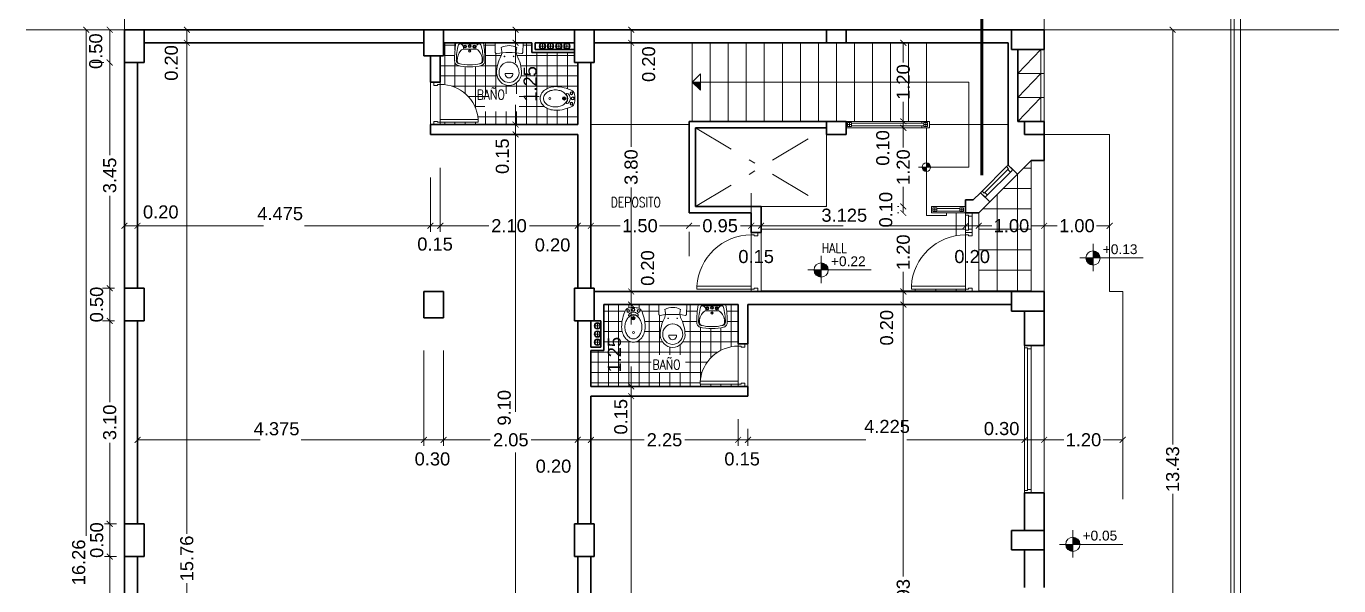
# Model space of a CAD drawing. Header units: millimetres. Extents: x 1578 to 2210, y 899 to 1032.
# Drawn here: x 1594.24 to 1614.29, y 995.33 to 1003.88 of the extents above; entities that cross this region are included whole.
import ezdxf

# ---------------------------------------------------------------- set-up
doc = ezdxf.new("R2010")
doc.units = ezdxf.units.MM
for name, pattern in [('ACAD_ISO05W100', [36, 24, -3, 0, -3, 0, -3, 0, -3]), ('DASHDOT2', [12.7, 6.35, -3.175, 0, -3.175]), ('HIDDEN2', [4.7625, 3.175, -1.5875])]:
    doc.linetypes.add(name, pattern=pattern)
for name, color, linetype, lineweight in [('CARPINTERIA', 7, 'Continuous', 18), ('COTAS', 7, 'Continuous', 15), ('EJES', 7, 'DASHDOT2', 13), ('ESTRUCTURA', 3, 'Continuous', 30), ('LINEA DE CORTE', 7, 'ACAD_ISO05W100', 60), ('MUROS', 1, 'Continuous', 30), ('PISOS', 9, 'Continuous', 9), ('SANITARIOS', 7, 'Continuous', 20), ('TECHOS', 7, 'HIDDEN2', 15), ('TRAMAS', 7, 'Continuous', 15), ('UMBRALES', 7, 'Continuous', 18)]:
    doc.layers.add(name, color=color, linetype=linetype, lineweight=lineweight)
doc.styles.add('ROMANS', font='romans', dxfattribs={"height": 0.06})
doc.styles.add('STYLE1', font='ARIAL.TTF')

# ---------------------------------------------------------------- blocks, each defined once
blk = doc.blocks.new('_ARCHTICK')
at = {"color": 0, "linetype": 'ByBlock', "const_width": 0.15}
blk.add_lwpolyline([(-0.5, -0.5), (0.5, 0.5)], dxfattribs=at)

msp = doc.modelspace()

# ---------------------------------------------------------------- hatches: boundary and pattern name
at = {"layer": 'COTAS', "ltscale": 0.1}
msp.add_hatch(color=256, dxfattribs=at).paths.add_polyline_path([(1604.538, 1003.031), (1604.413, 1003.031), (1604.538, 1002.906)])
at = {"layer": 'COTAS', "ltscale": 0.05}
h = msp.add_hatch(color=256, dxfattribs=at)
h.paths.add_polyline_path([(1607.988, 1001.731), (1607.922, 1001.731, 0.414214), (1607.988, 1001.665)])
h.paths.add_polyline_path([(1607.988, 1001.796), (1607.988, 1001.731), (1608.054, 1001.731, 0.414214)])
at = {"layer": 'COTAS', "ltscale": 0.1}
h = msp.add_hatch(color=256, dxfattribs=at)
h.paths.add_polyline_path([(1610.535, 1000.343), (1610.426, 1000.343, 0.414214), (1610.535, 1000.234)])
h.paths.add_polyline_path([(1610.535, 1000.452), (1610.535, 1000.343), (1610.643, 1000.343, 0.414214)])
h = msp.add_hatch(color=256, dxfattribs=at)
h.paths.add_polyline_path([(1606.381, 1000.16), (1606.273, 1000.16, 0.414214), (1606.381, 1000.051)])
h.paths.add_polyline_path([(1606.381, 1000.268), (1606.381, 1000.16), (1606.49, 1000.16, 0.414214)])
h = msp.add_hatch(color=256, dxfattribs=at)
h.paths.add_polyline_path([(1610.226, 995.967), (1610.117, 995.967, 0.414214), (1610.226, 995.858)])
h.paths.add_polyline_path([(1610.226, 996.076), (1610.226, 995.967), (1610.335, 995.967, 0.414214)])

# ---------------------------------------------------------------- linework, layer by layer
at = {"color": 0, "linetype": 'ByBlock', "const_width": 0.0135}
for points in [[(1595.199, 1003.786), (1595.109, 1003.876)], [(1595.558, 1003.786), (1595.468, 1003.876)], [(1596.736, 1003.786), (1596.646, 1003.876)], [(1601.758, 1003.786), (1601.668, 1003.876)], [(1603.524, 1003.786), (1603.434, 1003.876)], [(1596.646, 1003.676), (1596.736, 1003.586)], [(1601.668, 1003.676), (1601.758, 1003.586)], [(1601.758, 1003.586), (1601.668, 1003.676)], [(1603.434, 1003.676), (1603.524, 1003.586)], [(1595.558, 1003.286), (1595.468, 1003.376)], [(1595.468, 1003.376), (1595.558, 1003.286)], [(1601.758, 1002.336), (1601.668, 1002.426)], [(1601.668, 1002.426), (1601.758, 1002.336)], [(1607.681, 1002.386), (1607.591, 1002.476)], [(1607.591, 1002.376), (1607.681, 1002.286)], [(1601.758, 1002.186), (1601.668, 1002.276)], [(1601.668, 1002.276), (1601.758, 1002.186)], [(1595.783, 1000.88), (1595.693, 1000.79)], [(1595.983, 1000.88), (1595.893, 1000.79)], [(1595.893, 1000.79), (1595.983, 1000.88)], [(1600.368, 1000.79), (1600.458, 1000.88)], [(1600.458, 1000.88), (1600.368, 1000.79)], [(1600.518, 1000.79), (1600.608, 1000.88)], [(1602.708, 1000.88), (1602.618, 1000.79)], [(1602.818, 1000.79), (1602.908, 1000.88)], [(1605.508, 1000.88), (1605.418, 1000.79)], [(1608.543, 1000.79), (1608.633, 1000.88)], [(1595.468, 999.926), (1595.558, 999.836)], [(1595.558, 999.836), (1595.468, 999.926)], [(1603.524, 999.786), (1603.434, 999.876)], [(1607.681, 999.786), (1607.591, 999.876)], [(1603.524, 999.586), (1603.434, 999.676)], [(1603.434, 999.676), (1603.524, 999.586)], [(1607.591, 999.676), (1607.681, 999.586)], [(1595.558, 999.336), (1595.468, 999.426)], [(1595.468, 999.426), (1595.558, 999.336)], [(1603.434, 998.426), (1603.524, 998.336)], [(1603.524, 998.336), (1603.434, 998.426)], [(1603.434, 998.276), (1603.524, 998.186)], [(1595.983, 997.609), (1595.893, 997.519)], [(1600.268, 997.519), (1600.358, 997.609)], [(1600.358, 997.609), (1600.268, 997.519)], [(1600.658, 997.609), (1600.568, 997.519)], [(1600.568, 997.519), (1600.658, 997.609)], [(1602.618, 997.519), (1602.708, 997.609)], [(1602.708, 997.609), (1602.618, 997.519)], [(1602.818, 997.519), (1602.908, 997.609)], [(1605.158, 997.609), (1605.068, 997.519)], [(1605.218, 997.519), (1605.308, 997.609)], [(1605.308, 997.609), (1605.218, 997.519)], [(1609.443, 997.519), (1609.533, 997.609)], [(1609.533, 997.609), (1609.443, 997.519)], [(1609.743, 997.519), (1609.833, 997.609)], [(1595.558, 996.236), (1595.468, 996.326)], [(1595.468, 996.326), (1595.558, 996.236)], [(1595.468, 995.826), (1595.558, 995.736)], [(1595.558, 995.736), (1595.468, 995.826)]]:
    msp.add_lwpolyline(points, dxfattribs=at)
at = {"layer": 'CARPINTERIA'}
for p, q in [((1609.388, 1003.163), (1609.738, 1003.531)), ((1609.738, 1003.531), (1609.738, 1002.431)), ((1609.788, 1003.531), (1609.788, 1002.431)), ((1609.388, 1002.797), (1609.738, 1003.163)), ((1609.388, 1003.163), (1609.788, 1003.163)), ((1600.463, 1003.031), (1600.463, 1002.986)), ((1600.563, 1003.031), (1600.463, 1003.031)), ((1600.518, 1002.981), (1600.468, 1002.981)), ((1600.563, 1002.996), (1600.518, 1002.996)), ((1600.518, 1002.996), (1600.518, 1002.981)), ((1600.563, 1003.031), (1600.563, 1002.996)), ((1609.388, 1002.431), (1609.738, 1002.797)), ((1609.388, 1002.797), (1609.788, 1002.797)), ((1600.463, 1002.381), (1600.463, 1002.426)), ((1600.563, 1002.381), (1600.463, 1002.381)), ((1600.518, 1002.431), (1600.468, 1002.431)), ((1600.518, 1002.416), (1600.518, 1002.431)), ((1600.563, 1002.416), (1600.518, 1002.416)), ((1600.563, 1002.461), (1601.141, 1002.461)), ((1600.563, 1002.416), (1600.563, 1002.461)), ((1600.563, 1002.416), (1601.141, 1002.416)), ((1600.563, 1002.381), (1600.563, 1002.416)), ((1601.141, 1002.461), (1601.141, 1002.416)), ((1608.841, 1001.366), (1609.213, 1001.739)), ((1609.238, 1001.763), (1609.213, 1001.739)), ((1609.213, 1001.739), (1609.245, 1001.707)), ((1609.245, 1001.707), (1609.234, 1001.696)), ((1609.238, 1001.763), (1609.309, 1001.693)), ((1608.883, 1001.345), (1609.234, 1001.696)), ((1608.918, 1001.303), (1609.277, 1001.661)), ((1609.234, 1001.696), (1609.27, 1001.661)), ((1609.309, 1001.693), (1609.277, 1001.661)), ((1608.816, 1001.341), (1608.841, 1001.366)), ((1608.816, 1001.341), (1608.887, 1001.271)), ((1608.841, 1001.366), (1608.873, 1001.334)), ((1608.873, 1001.334), (1608.883, 1001.345)), ((1608.883, 1001.345), (1608.918, 1001.31)), ((1608.887, 1001.271), (1608.918, 1001.303)), ((1608.588, 1001.031), (1608.588, 1000.996)), ((1608.588, 1001.031), (1608.688, 1001.031)), ((1608.588, 1000.996), (1608.633, 1000.996)), ((1608.588, 1000.766), (1608.588, 1000.996)), ((1608.633, 1000.996), (1608.633, 1000.981)), ((1608.633, 1000.781), (1608.633, 1000.981)), ((1608.633, 1000.981), (1608.683, 1000.981)), ((1608.688, 1001.031), (1608.688, 1000.986)), ((1608.688, 1000.776), (1608.688, 1000.986)), ((1605.313, 1000.731), (1605.313, 1000.696)), ((1605.313, 1000.731), (1605.413, 1000.731)), ((1605.313, 1000.696), (1605.358, 1000.696)), ((1605.358, 1000.696), (1605.358, 1000.681)), ((1605.413, 1000.731), (1605.413, 1000.686)), ((1608.588, 1000.731), (1608.588, 1000.766)), ((1608.588, 1000.766), (1608.633, 1000.766)), ((1608.588, 1000.731), (1608.688, 1000.731)), ((1608.588, 1000.731), (1608.588, 1000.696)), ((1608.588, 1000.731), (1608.688, 1000.731)), ((1608.588, 1000.696), (1608.633, 1000.696)), ((1608.633, 1000.766), (1608.633, 1000.781)), ((1608.633, 1000.781), (1608.683, 1000.781)), ((1608.633, 1000.696), (1608.633, 1000.681)), ((1608.688, 1000.731), (1608.688, 1000.776)), ((1608.688, 1000.731), (1608.688, 1000.686)), ((1605.358, 1000.681), (1605.408, 1000.681)), ((1608.633, 1000.681), (1608.683, 1000.681)), ((1605.313, 999.911), (1604.484, 999.911)), ((1604.484, 999.911), (1604.484, 999.866)), ((1605.313, 999.866), (1605.313, 999.911)), ((1608.588, 999.911), (1607.759, 999.911)), ((1607.759, 999.911), (1607.759, 999.866)), ((1608.588, 999.866), (1608.588, 999.911)), ((1605.313, 999.866), (1604.484, 999.866)), ((1605.313, 999.831), (1605.313, 999.866)), ((1605.313, 999.866), (1605.358, 999.866)), ((1605.313, 999.831), (1605.413, 999.831)), ((1605.358, 999.866), (1605.358, 999.881)), ((1605.358, 999.881), (1605.408, 999.881)), ((1605.413, 999.831), (1605.413, 999.876)), ((1608.588, 999.866), (1607.759, 999.866)), ((1608.588, 999.831), (1608.588, 999.866)), ((1608.588, 999.866), (1608.633, 999.866)), ((1608.588, 999.831), (1608.688, 999.831)), ((1608.633, 999.866), (1608.633, 999.881)), ((1608.633, 999.881), (1608.683, 999.881)), ((1608.688, 999.831), (1608.688, 999.876)), ((1605.113, 999.031), (1605.113, 998.996)), ((1605.113, 999.031), (1605.213, 999.031)), ((1605.113, 998.996), (1605.158, 998.996)), ((1605.158, 998.996), (1605.158, 998.981)), ((1605.158, 998.981), (1605.208, 998.981)), ((1605.213, 999.031), (1605.213, 998.986)), ((1609.488, 999.006), (1609.588, 999.006)), ((1609.488, 999.006), (1609.488, 998.971)), ((1609.488, 996.791), (1609.488, 998.971)), ((1609.488, 998.971), (1609.533, 998.971)), ((1609.533, 996.806), (1609.533, 998.971)), ((1609.533, 998.971), (1609.533, 998.956)), ((1609.533, 998.956), (1609.588, 998.956)), ((1609.588, 999.006), (1609.588, 998.956)), ((1609.588, 996.806), (1609.588, 998.961)), ((1605.113, 998.461), (1604.535, 998.461)), ((1604.535, 998.461), (1604.535, 998.416)), ((1605.113, 998.416), (1604.535, 998.416)), ((1605.113, 998.416), (1605.113, 998.461)), ((1605.113, 998.416), (1605.158, 998.416)), ((1605.113, 998.381), (1605.113, 998.416)), ((1605.113, 998.381), (1605.213, 998.381)), ((1605.158, 998.416), (1605.158, 998.431)), ((1605.158, 998.431), (1605.208, 998.431)), ((1605.213, 998.381), (1605.213, 998.426)), ((1609.488, 996.756), (1609.488, 996.791)), ((1609.488, 996.791), (1609.533, 996.791)), ((1609.488, 996.756), (1609.588, 996.756)), ((1609.533, 996.806), (1609.588, 996.806)), ((1609.533, 996.791), (1609.533, 996.806)), ((1609.588, 996.756), (1609.588, 996.806))]:
    msp.add_line(p, q, dxfattribs=at)
for centre, radius, start, end in [((1600.468, 1002.986), 0.005, 180, 270), ((1600.563, 1002.416), 0.58, 4.4498, 90), ((1600.468, 1002.426), 0.005, 90, 180), ((1609.273, 1001.664), 0.005, 225, 315), ((1608.915, 1001.306), 0.005, 315, 45), ((1608.683, 1000.986), 0.005, 270, 0), ((1605.313, 999.866), 0.83, 90, 176.8921), ((1608.588, 999.866), 0.83, 90, 176.8921), ((1608.683, 1000.776), 0.005, 0, 90), ((1605.408, 1000.686), 0.005, 270, 0), ((1608.683, 1000.686), 0.005, 270, 0), ((1605.408, 999.876), 0.005, 0, 90), ((1608.683, 999.876), 0.005, 0, 90), ((1605.113, 998.416), 0.58, 90, 175.5502), ((1605.208, 998.986), 0.005, 270, 0), ((1605.208, 998.426), 0.005, 0, 90)]:
    msp.add_arc(centre, radius, start, end, dxfattribs=at)
at = {"layer": 'COTAS', "ltscale": 0.05}
for p, q in [((1595.238, 1003.831), (1595.064, 1003.831)), ((1595.154, 1003.831), (1595.154, 996.098)), ((1595.238, 1003.831), (1595.423, 1003.831)), ((1595.513, 1003.331), (1595.513, 1003.831)), ((1596.538, 1003.831), (1596.781, 1003.831)), ((1596.691, 1003.631), (1596.691, 1003.831)), ((1602.113, 1003.831), (1601.623, 1003.831)), ((1601.713, 1003.631), (1601.713, 1003.831)), ((1603.413, 1003.831), (1603.569, 1003.831)), ((1603.479, 1003.631), (1603.479, 1003.831)), ((1596.538, 1003.631), (1596.781, 1003.631)), ((1596.538, 1003.631), (1596.781, 1003.631)), ((1596.691, 1003.631), (1596.691, 996.129)), ((1601.463, 1003.631), (1601.623, 1003.631)), ((1601.463, 1003.631), (1601.623, 1003.631)), ((1601.713, 1003.631), (1601.713, 1003.326)), ((1603.413, 1003.631), (1603.569, 1003.631)), ((1603.413, 1003.631), (1603.569, 1003.631)), ((1603.479, 1003.631), (1603.479, 1002.04)), ((1607.488, 1003.631), (1607.546, 1003.631)), ((1607.636, 1003.631), (1607.636, 1003.331)), ((1595.238, 1003.331), (1595.423, 1003.331)), ((1595.238, 1003.331), (1595.423, 1003.331)), ((1595.513, 1003.331), (1595.513, 1001.916)), ((1607.636, 1002.431), (1607.636, 1002.731)), ((1601.713, 1002.381), (1601.713, 1002.685)), ((1602.163, 1002.381), (1601.623, 1002.381)), ((1602.163, 1002.381), (1601.623, 1002.381)), ((1601.713, 1002.231), (1601.713, 1002.381)), ((1607.538, 1002.431), (1607.546, 1002.431)), ((1607.538, 1002.431), (1607.546, 1002.431)), ((1607.538, 1002.331), (1607.546, 1002.331)), ((1607.538, 1002.331), (1607.546, 1002.331)), ((1607.636, 1002.331), (1607.636, 1002.431)), ((1607.636, 1002.331), (1607.636, 1002.031)), ((1602.163, 1002.231), (1601.623, 1002.231)), ((1602.163, 1002.231), (1601.623, 1002.231)), ((1601.713, 1002.231), (1601.713, 997.99)), ((1600.563, 1001.723), (1600.563, 1000.745)), ((1600.563, 1001.723), (1600.563, 1000.745)), ((1602.863, 1001.723), (1602.863, 1000.745)), ((1602.863, 1001.723), (1602.863, 1000.745)), ((1600.413, 1001.573), (1600.413, 1000.745)), ((1600.413, 1001.573), (1600.413, 1000.745)), ((1602.663, 1001.573), (1602.663, 1000.745)), ((1602.663, 1001.573), (1602.663, 1000.745)), ((1610.788, 1001.573), (1610.788, 1000.745)), ((1603.479, 999.831), (1603.479, 1001.421)), ((1605.313, 1001.335), (1605.313, 1000.925)), ((1605.313, 1001.335), (1605.313, 1000.925)), ((1607.636, 1001.131), (1607.636, 1001.431)), ((1595.513, 999.881), (1595.513, 1001.295)), ((1607.568, 1001.131), (1607.546, 1001.131)), ((1607.568, 1001.131), (1607.546, 1001.131)), ((1607.636, 1001.031), (1607.636, 1001.131)), ((1609.788, 1001.173), (1609.788, 1000.745)), ((1609.788, 1001.173), (1609.788, 1000.745)), ((1595.738, 1000.223), (1595.738, 1000.925)), ((1595.938, 1000.223), (1595.938, 1000.925)), ((1595.938, 1000.223), (1595.938, 1000.925)), ((1607.568, 1001.031), (1607.546, 1001.031)), ((1607.568, 1001.031), (1607.546, 1001.031)), ((1595.738, 1000.835), (1595.938, 1000.835)), ((1595.938, 1000.835), (1597.861, 1000.835)), ((1600.413, 1000.835), (1598.489, 1000.835)), ((1600.413, 1000.835), (1600.563, 1000.835)), ((1600.563, 1000.835), (1601.302, 1000.835)), ((1602.663, 1000.835), (1601.924, 1000.835)), ((1602.663, 1000.835), (1602.863, 1000.835)), ((1602.863, 1000.835), (1603.313, 1000.835)), ((1604.363, 1000.835), (1603.913, 1000.835)), ((1604.363, 1000.835), (1604.527, 1000.835)), ((1604.363, 1000.373), (1604.363, 1000.745)), ((1604.363, 1000.373), (1604.363, 1000.745)), ((1605.313, 1000.835), (1605.148, 1000.835)), ((1605.313, 1000.835), (1605.463, 1000.835)), ((1605.463, 1000.835), (1606.716, 1000.835)), ((1605.463, 1000.436), (1605.463, 1000.745)), ((1605.463, 1000.436), (1605.463, 1000.745)), ((1608.588, 1000.835), (1607.335, 1000.835)), ((1608.588, 1000.835), (1608.788, 1000.835)), ((1608.588, 1000.373), (1608.588, 1000.745)), ((1608.588, 1000.373), (1608.588, 1000.745)), ((1608.788, 1000.835), (1608.988, 1000.835)), ((1608.788, 1000.373), (1608.788, 1000.745)), ((1608.788, 1000.373), (1608.788, 1000.745)), ((1609.788, 1000.835), (1609.588, 1000.835)), ((1609.788, 1000.835), (1609.988, 1000.835)), ((1610.788, 1000.835), (1610.588, 1000.835)), ((1607.636, 999.831), (1607.636, 1000.131)), ((1595.403, 999.881), (1595.588, 999.881)), ((1595.403, 999.881), (1595.588, 999.881)), ((1595.513, 999.381), (1595.513, 999.881)), ((1603.413, 999.831), (1603.569, 999.831)), ((1603.413, 999.831), (1603.569, 999.831)), ((1603.479, 999.631), (1603.479, 999.831)), ((1608.088, 999.831), (1607.546, 999.831)), ((1608.088, 999.831), (1607.546, 999.831)), ((1607.636, 999.631), (1607.636, 999.831)), ((1603.479, 999.631), (1603.479, 999.326)), ((1603.563, 999.631), (1603.569, 999.631)), ((1603.563, 999.631), (1603.569, 999.631)), ((1608.788, 999.631), (1607.546, 999.631)), ((1608.788, 999.631), (1607.546, 999.631)), ((1607.636, 999.631), (1607.636, 995.475)), ((1595.403, 999.381), (1595.588, 999.381)), ((1595.403, 999.381), (1595.588, 999.381)), ((1595.513, 999.381), (1595.513, 998.14)), ((1610.988, 999.331), (1610.988, 997.474)), ((1600.313, 998.931), (1600.313, 997.474)), ((1600.313, 998.931), (1600.313, 997.474)), ((1600.613, 998.931), (1600.613, 997.474)), ((1600.613, 998.931), (1600.613, 997.474)), ((1595.938, 998.881), (1595.938, 997.474)), ((1602.663, 998.881), (1602.663, 997.474)), ((1602.663, 998.881), (1602.663, 997.474)), ((1603.479, 998.381), (1603.479, 998.685)), ((1609.488, 998.506), (1609.488, 997.474)), ((1609.488, 998.506), (1609.488, 997.474)), ((1609.788, 998.506), (1609.788, 997.474)), ((1609.788, 998.506), (1609.788, 997.474)), ((1603.363, 998.381), (1603.569, 998.381)), ((1603.363, 998.381), (1603.569, 998.381)), ((1603.479, 998.231), (1603.479, 998.381)), ((1603.363, 998.231), (1603.569, 998.231)), ((1603.363, 998.231), (1603.569, 998.231)), ((1603.479, 998.231), (1603.479, 993.429)), ((1602.863, 997.731), (1602.863, 997.474)), ((1602.863, 997.731), (1602.863, 997.474)), ((1605.113, 997.881), (1605.113, 997.474)), ((1605.113, 997.881), (1605.113, 997.474)), ((1605.263, 997.731), (1605.263, 997.474)), ((1605.263, 997.731), (1605.263, 997.474)), ((1595.513, 996.281), (1595.513, 997.521)), ((1595.938, 997.564), (1597.811, 997.564)), ((1600.313, 997.564), (1598.439, 997.564)), ((1600.313, 997.564), (1600.613, 997.564)), ((1600.613, 997.564), (1601.326, 997.564)), ((1602.663, 997.564), (1601.95, 997.564)), ((1602.663, 997.564), (1602.863, 997.564)), ((1602.863, 997.564), (1603.676, 997.564)), ((1605.113, 997.564), (1604.3, 997.564)), ((1605.113, 997.564), (1605.263, 997.564)), ((1605.263, 997.564), (1607.062, 997.564)), ((1609.488, 997.564), (1607.689, 997.564)), ((1609.488, 997.564), (1609.788, 997.564)), ((1609.788, 997.564), (1610.088, 997.564)), ((1610.988, 997.564), (1610.688, 997.564)), ((1601.713, 993.131), (1601.713, 997.371)), ((1595.432, 996.281), (1595.617, 996.281)), ((1595.513, 995.781), (1595.513, 996.281)), ((1595.432, 995.781), (1595.617, 995.781)), ((1595.513, 995.781), (1595.513, 994.49)), ((1596.691, 987.871), (1596.691, 995.373))]:
    msp.add_line(p, q, dxfattribs=at)
at = {"layer": 'COTAS', "ltscale": 0.1}
for p, q in [((1610.288, 1003.831), (1611.841, 1003.831)), ((1611.751, 1003.831), (1611.751, 997.494)), ((1602.073, 1003.581), (1602.173, 1003.581)), ((1602.123, 1003.631), (1602.123, 1003.531)), ((1602.198, 1003.581), (1602.298, 1003.581)), ((1602.248, 1003.631), (1602.248, 1003.531)), ((1602.323, 1003.581), (1602.423, 1003.581)), ((1602.373, 1003.631), (1602.373, 1003.531)), ((1602.448, 1003.581), (1602.548, 1003.581)), ((1602.498, 1003.631), (1602.498, 1003.531)), ((1610.535, 1000.14), (1610.535, 1000.559)), ((1606.381, 999.956), (1606.381, 1000.375)), ((1610.331, 1000.343), (1611.298, 1000.343)), ((1606.178, 1000.16), (1607.144, 1000.16)), ((1602.913, 999.306), (1603.013, 999.306)), ((1602.963, 999.256), (1602.963, 999.356)), ((1602.913, 999.181), (1603.013, 999.181)), ((1602.963, 999.131), (1602.963, 999.231)), ((1602.963, 999.006), (1602.963, 999.106)), ((1602.913, 999.056), (1603.013, 999.056)), ((1611.751, 990.401), (1611.751, 996.738)), ((1610.226, 995.764), (1610.226, 996.183)), ((1610.023, 995.967), (1610.989, 995.967))]:
    msp.add_line(p, q, dxfattribs=at)
for centre in [(1610.535, 1000.343), (1606.381, 1000.16), (1610.226, 995.967)]:
    msp.add_circle(centre, 0.109, dxfattribs=at)
at = {"layer": 'EJES'}
for p, q in [((1595.738, 1005.331), (1595.738, 1003.831)), ((1594.238, 1003.831), (1595.738, 1003.831)), ((1609.788, 1003.831), (1614.288, 1003.831))]:
    msp.add_line(p, q, dxfattribs=at)
at = {"layer": 'EJES', "ltscale": 0.1}
for p, q in [((1604.463, 1002.331), (1606.463, 1001.131)), ((1604.463, 1001.131), (1606.463, 1002.331))]:
    msp.add_line(p, q, dxfattribs=at)
at = {"layer": 'ESTRUCTURA', "ltscale": 0.05}
for p, q in [((1595.738, 1003.831), (1596.038, 1003.831)), ((1595.738, 1003.331), (1595.738, 1003.831)), ((1596.038, 1003.831), (1596.038, 1003.331)), ((1600.313, 1003.831), (1600.613, 1003.831)), ((1600.313, 1003.431), (1600.313, 1003.831)), ((1600.613, 1003.831), (1600.613, 1003.431)), ((1602.613, 1003.831), (1602.913, 1003.831)), ((1602.613, 1003.331), (1602.613, 1003.831)), ((1602.913, 1003.831), (1602.913, 1003.331)), ((1606.463, 1003.831), (1606.763, 1003.831)), ((1606.463, 1003.631), (1606.463, 1003.831)), ((1606.763, 1003.831), (1606.763, 1003.631)), ((1609.288, 1003.531), (1609.288, 1003.831)), ((1609.288, 1003.831), (1609.788, 1003.831)), ((1609.788, 1003.831), (1609.788, 1003.531)), ((1606.763, 1003.631), (1606.463, 1003.631)), ((1609.788, 1003.531), (1609.288, 1003.531)), ((1596.038, 1003.331), (1595.738, 1003.331)), ((1600.613, 1003.431), (1600.313, 1003.431)), ((1602.913, 1003.331), (1602.613, 1003.331)), ((1606.463, 1002.431), (1606.763, 1002.431)), ((1606.463, 1002.231), (1606.463, 1002.431)), ((1606.763, 1002.431), (1606.763, 1002.231)), ((1609.488, 1002.431), (1609.788, 1002.431)), ((1609.488, 1002.231), (1609.488, 1002.431)), ((1609.788, 1002.431), (1609.788, 1002.231)), ((1606.763, 1002.231), (1606.463, 1002.231)), ((1609.788, 1002.231), (1609.488, 1002.231)), ((1595.738, 999.881), (1596.038, 999.881)), ((1595.738, 999.381), (1595.738, 999.881)), ((1596.038, 999.881), (1596.038, 999.381)), ((1600.313, 999.831), (1600.613, 999.831)), ((1600.313, 999.431), (1600.313, 999.831)), ((1600.613, 999.831), (1600.613, 999.431)), ((1602.613, 999.881), (1602.913, 999.881)), ((1602.613, 999.381), (1602.613, 999.881)), ((1602.913, 999.881), (1602.913, 999.381)), ((1609.288, 999.531), (1609.288, 999.831)), ((1609.288, 999.831), (1609.788, 999.831)), ((1609.788, 999.831), (1609.788, 999.531)), ((1609.788, 999.531), (1609.288, 999.531)), ((1596.038, 999.381), (1595.738, 999.381)), ((1600.613, 999.431), (1600.313, 999.431)), ((1602.913, 999.381), (1602.613, 999.381)), ((1595.738, 996.281), (1596.038, 996.281)), ((1595.738, 995.781), (1595.738, 996.281)), ((1596.038, 996.281), (1596.038, 995.781)), ((1602.613, 996.281), (1602.913, 996.281)), ((1602.613, 995.781), (1602.613, 996.281)), ((1602.913, 996.281), (1602.913, 995.781)), ((1609.288, 995.881), (1609.288, 996.181)), ((1609.288, 996.181), (1609.788, 996.181)), ((1609.788, 996.181), (1609.788, 995.881)), ((1596.038, 995.781), (1595.738, 995.781)), ((1602.913, 995.781), (1602.613, 995.781)), ((1609.788, 995.881), (1609.288, 995.881))]:
    msp.add_line(p, q, dxfattribs=at)
at = {"layer": 'LINEA DE CORTE', "color": 0, "ltscale": 0.1}
msp.add_line((1608.837, 1001.608), (1608.837, 1006.025), dxfattribs=at)
at = {"layer": 'MUROS'}
for p, q in [((1596.038, 1003.831), (1600.313, 1003.831)), ((1600.613, 1003.831), (1602.613, 1003.831)), ((1602.913, 1003.831), (1606.463, 1003.831)), ((1606.763, 1003.831), (1609.288, 1003.831)), ((1596.038, 1003.631), (1600.313, 1003.631)), ((1600.613, 1003.631), (1601.963, 1003.631)), ((1601.963, 1003.631), (1601.963, 1003.481)), ((1602.013, 1003.631), (1602.613, 1003.631)), ((1602.013, 1003.631), (1602.013, 1003.531)), ((1602.013, 1003.531), (1602.613, 1003.531)), ((1602.913, 1003.631), (1606.463, 1003.631)), ((1606.763, 1003.631), (1609.238, 1003.631)), ((1609.238, 1003.631), (1609.238, 1001.763)), ((1609.388, 1003.531), (1609.388, 1002.431)), ((1595.738, 1003.331), (1595.738, 999.881)), ((1595.938, 1003.331), (1595.938, 999.881)), ((1600.413, 1003.431), (1600.413, 1003.031)), ((1600.563, 1003.431), (1600.563, 1003.031)), ((1601.963, 1003.481), (1602.613, 1003.481)), ((1602.663, 1003.331), (1602.663, 1002.381)), ((1602.863, 1003.331), (1602.863, 999.881)), ((1600.563, 1003.031), (1600.413, 1003.031)), ((1600.413, 1002.381), (1602.663, 1002.381)), ((1600.413, 1002.381), (1600.413, 1002.231)), ((1604.363, 1002.431), (1604.363, 1001.031)), ((1604.363, 1002.431), (1606.463, 1002.431)), ((1604.463, 1002.331), (1604.463, 1001.131)), ((1604.463, 1002.331), (1606.463, 1002.331)), ((1609.388, 1002.431), (1609.488, 1002.431)), ((1600.413, 1002.231), (1602.663, 1002.231)), ((1602.663, 1002.231), (1602.663, 999.881)), ((1609.788, 1002.231), (1609.788, 1001.831)), ((1609.238, 1001.763), (1609.379, 1001.622)), ((1609.379, 1001.622), (1609.588, 1001.831)), ((1609.588, 1001.831), (1609.788, 1001.831)), ((1608.705, 1001.231), (1608.816, 1001.341)), ((1608.816, 1001.341), (1608.957, 1001.2)), ((1604.463, 1001.131), (1605.463, 1001.131)), ((1605.463, 1001.131), (1605.463, 1000.731)), ((1608.588, 1001.231), (1608.588, 1001.031)), ((1608.588, 1001.231), (1608.705, 1001.231)), ((1608.788, 1001.031), (1608.957, 1001.2)), ((1604.363, 1001.031), (1605.313, 1001.031)), ((1605.313, 1001.031), (1605.313, 1000.731)), ((1608.588, 1001.031), (1608.788, 1001.031)), ((1605.313, 1000.731), (1605.463, 1000.731)), ((1602.913, 999.831), (1609.288, 999.831)), ((1603.063, 999.631), (1605.113, 999.631)), ((1603.063, 999.631), (1603.063, 998.931)), ((1605.113, 999.631), (1605.113, 999.031)), ((1605.263, 999.631), (1609.288, 999.631)), ((1605.263, 999.631), (1605.263, 999.031)), ((1609.488, 999.531), (1609.488, 999.006)), ((1609.788, 999.531), (1609.788, 999.006)), ((1595.738, 999.381), (1595.738, 996.281)), ((1595.938, 999.381), (1595.938, 996.281)), ((1602.663, 999.381), (1602.663, 996.281)), ((1602.863, 999.381), (1602.863, 998.981)), ((1602.913, 999.381), (1603.013, 999.381)), ((1603.013, 999.381), (1603.013, 998.981)), ((1602.863, 998.981), (1603.013, 998.981)), ((1602.863, 998.931), (1602.863, 998.381)), ((1602.863, 998.931), (1603.063, 998.931)), ((1605.113, 999.031), (1605.263, 999.031)), ((1609.788, 999.006), (1609.488, 999.006)), ((1605.263, 998.381), (1602.863, 998.381)), ((1605.263, 998.381), (1605.263, 998.231)), ((1605.263, 998.231), (1602.863, 998.231)), ((1602.863, 998.231), (1602.863, 996.281)), ((1609.488, 996.756), (1609.488, 996.181)), ((1609.788, 996.756), (1609.488, 996.756)), ((1609.788, 996.756), (1609.788, 996.181)), ((1595.738, 995.781), (1595.738, 992.581)), ((1595.938, 995.781), (1595.938, 992.581)), ((1602.663, 995.781), (1602.663, 993.131)), ((1602.863, 995.781), (1602.863, 993.131)), ((1609.488, 995.881), (1609.488, 995.306)), ((1609.788, 995.881), (1609.788, 995.306))]:
    msp.add_line(p, q, dxfattribs=at)
at = {"layer": 'PISOS', "ltscale": 0.05}
for p, q in [((1600.613, 1003.593), (1600.797, 1003.593)), ((1600.631, 1002.992), (1600.631, 1003.631)), ((1600.787, 1003.517), (1600.787, 1003.631)), ((1600.944, 1003.626), (1600.944, 1003.631)), ((1601.1, 1003.626), (1601.1, 1003.631)), ((1601.228, 1003.593), (1601.4, 1003.593)), ((1601.256, 1002.851), (1601.256, 1003.631)), ((1601.412, 1003.626), (1601.412, 1003.631)), ((1601.569, 1003.626), (1601.569, 1003.631)), ((1601.725, 1003.626), (1601.725, 1003.631)), ((1601.826, 1003.593), (1601.963, 1003.593)), ((1601.881, 1002.381), (1601.881, 1003.631)), ((1600.613, 1003.437), (1600.782, 1003.437)), ((1600.787, 1002.95), (1600.787, 1003.323)), ((1601.243, 1003.437), (1601.494, 1003.437)), ((1601.412, 1002.851), (1601.412, 1003.468)), ((1601.725, 1003.469), (1601.725, 1003.479)), ((1601.733, 1003.437), (1602.613, 1003.437)), ((1602.037, 1002.381), (1602.037, 1003.481)), ((1602.194, 1002.931), (1602.194, 1003.481)), ((1602.35, 1002.96), (1602.35, 1003.481)), ((1602.506, 1002.929), (1602.506, 1003.481)), ((1600.563, 1003.281), (1600.851, 1003.281)), ((1600.563, 1003.125), (1601.43, 1003.125)), ((1600.944, 1002.853), (1600.944, 1003.265)), ((1601.1, 1002.635), (1601.1, 1003.267)), ((1601.173, 1003.281), (1601.435, 1003.281)), ((1601.792, 1003.281), (1602.663, 1003.281)), ((1601.797, 1003.125), (1602.663, 1003.125)), ((1600.738, 1002.968), (1602.663, 1002.968)), ((1601.569, 1002.851), (1601.569, 1002.984)), ((1601.725, 1002.851), (1601.725, 1003.019)), ((1600.986, 1002.812), (1601.243, 1002.812)), ((1601.766, 1002.812), (1602.072, 1002.812)), ((1601.091, 1002.656), (1601.243, 1002.656)), ((1601.256, 1002.381), (1601.256, 1002.583)), ((1601.412, 1002.381), (1601.412, 1002.583)), ((1601.569, 1002.381), (1601.569, 1002.583)), ((1601.725, 1002.381), (1601.725, 1002.583)), ((1601.766, 1002.656), (1602.145, 1002.656)), ((1602.194, 1002.381), (1602.194, 1002.63)), ((1602.35, 1002.381), (1602.35, 1002.601)), ((1602.506, 1002.381), (1602.506, 1002.632)), ((1600.631, 1002.381), (1600.631, 1002.416)), ((1600.787, 1002.381), (1600.787, 1002.416)), ((1600.944, 1002.381), (1600.944, 1002.416)), ((1601.1, 1002.381), (1601.1, 1002.416)), ((1601.137, 1002.5), (1602.663, 1002.5)), ((1609.476, 1001.718), (1609.588, 1001.718)), ((1609.381, 999.831), (1609.381, 1001.624)), ((1609.069, 999.831), (1609.069, 1001.311)), ((1609.163, 1001.406), (1609.588, 1001.406)), ((1608.444, 1000.683), (1608.444, 1001.031)), ((1608.851, 1001.093), (1609.588, 1001.093)), ((1605.463, 1000.781), (1608.588, 1000.781)), ((1608.788, 1000.781), (1609.588, 1000.781)), ((1608.788, 1000.468), (1609.588, 1000.468)), ((1608.788, 1000.156), (1609.588, 1000.156)), ((1605.463, 999.843), (1608.588, 999.843)), ((1607.819, 999.831), (1607.819, 999.866)), ((1608.131, 999.831), (1608.131, 999.866)), ((1608.444, 999.831), (1608.444, 999.866)), ((1608.788, 999.843), (1609.588, 999.843)), ((1603.063, 999.531), (1603.387, 999.531)), ((1603.131, 998.381), (1603.131, 999.631)), ((1603.287, 998.381), (1603.287, 999.631)), ((1603.444, 999.58), (1603.444, 999.631)), ((1603.6, 999.574), (1603.6, 999.631)), ((1603.638, 999.531), (1603.902, 999.531)), ((1603.756, 998.381), (1603.756, 999.631)), ((1603.912, 999.624), (1603.912, 999.631)), ((1604.069, 999.624), (1604.069, 999.631)), ((1604.225, 999.625), (1604.225, 999.631)), ((1604.324, 999.531), (1604.49, 999.531)), ((1604.381, 998.381), (1604.381, 999.631)), ((1604.537, 999.626), (1604.537, 999.631)), ((1604.694, 999.626), (1604.694, 999.631)), ((1604.85, 999.626), (1604.85, 999.631)), ((1604.937, 999.531), (1605.113, 999.531)), ((1605.006, 998.986), (1605.006, 999.631)), ((1603.063, 999.375), (1603.339, 999.375)), ((1603.686, 999.375), (1603.964, 999.375)), ((1603.912, 998.862), (1603.912, 999.466)), ((1604.225, 999.466), (1604.225, 999.477)), ((1604.261, 999.375), (1604.482, 999.375)), ((1604.946, 999.375), (1605.113, 999.375)), ((1603.063, 999.218), (1603.341, 999.218)), ((1603.685, 999.218), (1603.924, 999.218)), ((1604.3, 999.218), (1605.113, 999.218)), ((1604.537, 998.488), (1604.537, 999.285)), ((1604.694, 998.816), (1604.694, 999.262)), ((1604.85, 998.933), (1604.85, 999.275)), ((1602.863, 998.906), (1604.803, 998.906)), ((1602.975, 998.381), (1602.975, 998.931)), ((1603.063, 999.062), (1603.476, 999.062)), ((1603.444, 998.381), (1603.444, 999.075)), ((1603.55, 999.062), (1603.958, 999.062)), ((1603.6, 998.381), (1603.6, 999.086)), ((1604.069, 998.862), (1604.069, 998.983)), ((1604.225, 998.862), (1604.225, 999.017)), ((1604.267, 999.062), (1605.113, 999.062)), ((1602.863, 998.75), (1603.785, 998.75)), ((1604.308, 998.75), (1604.639, 998.75)), ((1602.863, 998.593), (1604.561, 998.593)), ((1603.912, 998.381), (1603.912, 998.594)), ((1604.069, 998.381), (1604.069, 998.594)), ((1604.225, 998.381), (1604.225, 998.594)), ((1602.863, 998.437), (1604.535, 998.437)), ((1604.537, 998.381), (1604.537, 998.416)), ((1604.694, 998.381), (1604.694, 998.416)), ((1604.85, 998.381), (1604.85, 998.416)), ((1605.006, 998.381), (1605.006, 998.416))]:
    msp.add_line(p, q, dxfattribs=at)
at = {"layer": 'SANITARIOS'}
for p, q in [((1600.802, 1003.626), (1601.222, 1003.626)), ((1600.867, 1003.614), (1601.012, 1003.614)), ((1600.925, 1003.535), (1601.012, 1003.535)), ((1601.157, 1003.614), (1601.012, 1003.614)), ((1601.1, 1003.535), (1601.012, 1003.535)), ((1601.827, 1003.626), (1601.399, 1003.626)), ((1601.399, 1003.626), (1601.403, 1003.483)), ((1601.827, 1003.626), (1601.823, 1003.483)), ((1601.671, 1003.164), (1601.554, 1003.164)), ((1602.454, 1002.763), (1602.454, 1002.8)), ((1606.783, 1002.411), (1606.843, 1002.411)), ((1606.783, 1002.411), (1606.783, 1002.351)), ((1606.783, 1002.381), (1606.843, 1002.381)), ((1606.783, 1002.351), (1606.843, 1002.351)), ((1606.813, 1002.411), (1606.813, 1002.351)), ((1606.843, 1002.411), (1606.843, 1002.351)), ((1606.843, 1002.401), (1607.948, 1002.401)), ((1606.843, 1002.361), (1607.948, 1002.361)), ((1607.948, 1002.411), (1608.008, 1002.411)), ((1607.948, 1002.411), (1607.948, 1002.351)), ((1607.948, 1002.381), (1608.008, 1002.381)), ((1607.948, 1002.351), (1608.008, 1002.351)), ((1607.978, 1002.411), (1607.978, 1002.351)), ((1608.008, 1002.411), (1608.008, 1002.351)), ((1608.088, 1001.111), (1608.148, 1001.111)), ((1608.088, 1001.111), (1608.088, 1001.051)), ((1608.118, 1001.111), (1608.118, 1001.051)), ((1608.148, 1001.111), (1608.148, 1001.051)), ((1608.148, 1001.101), (1608.498, 1001.101)), ((1608.498, 1001.111), (1608.558, 1001.111)), ((1608.498, 1001.111), (1608.498, 1001.051)), ((1608.528, 1001.111), (1608.528, 1001.051)), ((1608.558, 1001.111), (1608.558, 1001.051)), ((1608.088, 1001.081), (1608.148, 1001.081)), ((1608.088, 1001.051), (1608.148, 1001.051)), ((1608.148, 1001.061), (1608.498, 1001.061)), ((1608.498, 1001.081), (1608.558, 1001.081)), ((1608.498, 1001.051), (1608.558, 1001.051)), ((1603.899, 999.624), (1604.327, 999.625)), ((1603.899, 999.624), (1603.903, 999.481)), ((1604.327, 999.625), (1604.323, 999.481)), ((1604.924, 999.626), (1604.504, 999.626)), ((1604.568, 999.614), (1604.713, 999.614)), ((1604.626, 999.535), (1604.714, 999.535)), ((1604.859, 999.614), (1604.714, 999.614)), ((1604.801, 999.535), (1604.714, 999.535)), ((1603.495, 999.421), (1603.532, 999.421)), ((1604.055, 999.162), (1604.171, 999.162))]:
    msp.add_line(p, q, dxfattribs=at)
msp.add_lwpolyline([(1602.321, 1002.601, -0.078096), (1602.23, 1002.615, -0.087581), (1602.157, 1002.653, -0.105483), (1602.106, 1002.714, -0.122922), (1602.089, 1002.781, -0.122922), (1602.106, 1002.847, -0.105483), (1602.157, 1002.908, -0.087581), (1602.23, 1002.946, -0.078096), (1602.321, 1002.961, -0.078096)], format="xyb", dxfattribs=at)
msp.add_lwpolyline([(1602.321, 1002.651, -0.072126), (1602.249, 1002.661, -0.083404), (1602.192, 1002.689, -0.106649), (1602.152, 1002.733, -0.131998), (1602.139, 1002.781, -0.131998), (1602.152, 1002.828, -0.106649), (1602.192, 1002.872, -0.083404), (1602.249, 1002.9, -0.072126), (1602.321, 1002.911, -0.072126), (1602.393, 1002.9, -0.083404), (1602.449, 1002.872, -0.106649), (1602.49, 1002.828, -0.131998), (1602.503, 1002.781, -0.131998), (1602.49, 1002.733, -0.106649), (1602.449, 1002.689, -0.083404), (1602.393, 1002.661, -0.072126)], format="xyb", close=True, dxfattribs=at)
for centre, radius in [((1600.942, 1003.575), 0.0225), ((1600.942, 1003.575), 0.0125), ((1601.012, 1003.581), 0.0225), ((1601.012, 1003.504), 0.0175), ((1601.012, 1003.581), 0.0125), ((1601.012, 1003.504), 0.0125), ((1601.082, 1003.574), 0.0225), ((1601.082, 1003.574), 0.0125), ((1601.543, 1003.423), 0.005), ((1601.683, 1003.423), 0.005), ((1602.236, 1002.781), 0.015), ((1602.454, 1002.781), 0.0255), ((1602.454, 1002.781), 0.015), ((1602.567, 1002.861), 0.0225), ((1602.567, 1002.701), 0.0225), ((1602.567, 1002.861), 0.0175), ((1602.567, 1002.701), 0.0175), ((1602.586, 1002.781), 0.0225), ((1602.586, 1002.781), 0.0175), ((1603.433, 999.535), 0.0225), ((1603.433, 999.535), 0.0175), ((1603.513, 999.553), 0.0225), ((1603.513, 999.553), 0.0175), ((1603.593, 999.535), 0.0225), ((1603.593, 999.535), 0.0175), ((1604.644, 999.574), 0.0225), ((1604.644, 999.574), 0.0125), ((1604.714, 999.581), 0.0225), ((1604.714, 999.503), 0.0175), ((1604.714, 999.581), 0.0125), ((1604.714, 999.503), 0.0125), ((1604.784, 999.575), 0.0225), ((1604.784, 999.575), 0.0125), ((1603.513, 999.421), 0.0255), ((1603.513, 999.421), 0.015), ((1604.043, 999.421), 0.005), ((1604.183, 999.421), 0.005), ((1603.513, 999.203), 0.015)]:
    msp.add_circle(centre, radius, dxfattribs=at)
for centre, radius, start, end in [((1602.276, 1003.371), 1.496, 170.1616, 180.5414), ((1601.495, 1003.387), 0.687, 161.9157, 181.9496), ((1601.03, 1003.369), 0.209, 136.5129, 183.3211), ((1600.867, 1003.583), 0.0314, 89.6348, 145.834), ((1600.926, 1003.473), 0.0628, 91.2573, 139.741), ((1600.834, 1003.541), 0.0864, 356.1572, 57.7244), ((1601.099, 1003.473), 0.0628, 40.259, 88.7427), ((1601.191, 1003.541), 0.0864, 122.2756, 183.8428), ((1600.995, 1003.369), 0.209, 356.6789, 43.4871), ((1601.158, 1003.583), 0.0314, 34.166, 90.3652), ((1600.53, 1003.387), 0.687, 358.0504, 18.0843), ((1599.749, 1003.371), 1.496, 359.4586, 9.8384), ((1601.613, 1003.316), 0.272, 63.845, 116.155), ((1601.301, 1003.497), 0.202, 342.3857, 18.1803), ((1601.919, 1003.498), 0.196, 161.5468, 198.4532), ((1600.851, 1003.354), 0.0706, 177.6968, 247.0165), ((1600.856, 1003.361), 0.0484, 176.5617, 260.9363), ((1600.868, 1003.357), 0.0473, 179.1239, 261.1692), ((1601.004, 1003.951), 0.657, 256.3048, 270.7343), ((1601.021, 1003.951), 0.657, 269.2657, 283.6952), ((1601.156, 1003.357), 0.0473, 278.8308, 0.8761), ((1601.169, 1003.361), 0.0484, 279.0637, 3.4383), ((1601.174, 1003.354), 0.0706, 292.9835, 2.3032), ((1601.419, 1003.483), 0.0165, 178.6254, 282.3294), ((1601.593, 1002.613), 0.87, 88.6711, 101.2553), ((1601.976, 1003.166), 0.553, 150.8161, 180.2217), ((1601.613, 1003.184), 0.153, 89.9783, 184.1093), ((1601.633, 1002.613), 0.87, 78.7447, 91.3289), ((1601.613, 1003.184), 0.153, 355.8912, 89.8055), ((1601.261, 1003.168), 0.543, 359.6446, 29.6338), ((1601.806, 1003.483), 0.0165, 257.6706, 1.3746), ((1600.994, 1003.834), 0.571, 252.6387, 271.8446), ((1601.031, 1003.834), 0.571, 268.1554, 287.3613), ((1601.625, 1003.178), 0.202, 184.0135, 266.6161), ((1601.617, 1003.181), 0.157, 182.9132, 268.4367), ((1601.613, 1003.155), 0.0591, 171.3284, 8.6716), ((1601.609, 1003.181), 0.157, 271.5633, 357.0868), ((1601.6, 1003.181), 0.205, 273.6765, 355.2678), ((1602.321, 1002.395), 0.566, 62.6689, 90.08), ((1602.5, 1002.845), 0.0105, 80.841, 204.5653), ((1602.5, 1002.716), 0.0105, 155.4347, 279.159), ((1602.408, 1002.781), 0.101, 359.6124, 35.7914), ((1602.408, 1002.78), 0.101, 324.2086, 0.3876), ((1602.498, 1002.82), 0.035, 38.2123, 84.1584), ((1602.498, 1002.741), 0.035, 275.8416, 321.7877), ((1602.45, 1002.776), 0.0999, 2.3462, 40.9635), ((1602.45, 1002.785), 0.0999, 319.0365, 357.6538), ((1602.548, 1002.843), 0.0638, 19.4256, 58.7207), ((1602.322, 1002.784), 0.297, 359.0819, 15.6902), ((1602.322, 1002.777), 0.297, 344.3098, 0.9181), ((1602.322, 1003.166), 0.566, 269.92, 297.3311), ((1602.548, 1002.718), 0.0638, 301.2793, 340.5744), ((1603.899, 999.289), 0.566, 152.6689, 180.08), ((1603.451, 999.516), 0.0638, 109.4256, 148.7207), ((1603.51, 999.29), 0.297, 89.0819, 105.6902), ((1603.473, 999.465), 0.035, 128.2123, 174.1584), ((1603.517, 999.417), 0.0999, 92.3462, 130.9635), ((1603.516, 999.289), 0.297, 74.3098, 90.9181), ((1603.509, 999.417), 0.0999, 49.0365, 87.6538), ((1603.553, 999.465), 0.035, 5.8416, 51.7877), ((1603.575, 999.515), 0.0638, 31.2793, 70.5744), ((1603.127, 999.289), 0.566, 359.92, 27.3311), ((1604.113, 999.314), 0.272, 63.845, 116.155), ((1603.807, 999.497), 0.196, 341.5468, 18.4532), ((1604.425, 999.496), 0.202, 161.8197, 197.6143), ((1605.977, 999.37), 1.496, 170.1616, 180.5414), ((1605.196, 999.386), 0.687, 161.9157, 181.9496), ((1604.731, 999.369), 0.209, 136.5129, 183.3211), ((1604.568, 999.582), 0.0314, 89.6348, 145.834), ((1604.627, 999.472), 0.0628, 91.2573, 139.741), ((1604.535, 999.54), 0.0864, 356.1572, 57.7244), ((1604.8, 999.472), 0.0628, 40.259, 88.7427), ((1604.892, 999.54), 0.0864, 122.2756, 183.8428), ((1604.696, 999.369), 0.209, 356.6789, 43.4871), ((1604.859, 999.582), 0.0314, 34.166, 90.3652), ((1604.231, 999.386), 0.687, 358.0504, 18.0843), ((1603.45, 999.37), 1.496, 359.4586, 9.8384), ((1603.636, 999.288), 0.253, 163.4984, 180), ((1603.576, 999.306), 0.19, 144.4278, 163.4984), ((1603.537, 999.334), 0.143, 120.0777, 144.4278), ((1603.449, 999.467), 0.0105, 170.841, 294.5653), ((1603.512, 999.376), 0.101, 89.6124, 125.7914), ((1603.513, 999.376), 0.0944, 90, 120.0777), ((1603.514, 999.376), 0.101, 54.2086, 90.3876), ((1603.513, 999.376), 0.0944, 59.9223, 90), ((1603.489, 999.334), 0.143, 35.5722, 59.9223), ((1603.577, 999.467), 0.0105, 245.4347, 9.159), ((1603.45, 999.306), 0.19, 16.5016, 35.5722), ((1603.39, 999.288), 0.253, 360, 16.5016), ((1603.919, 999.481), 0.0165, 178.6254, 282.3294), ((1604.465, 999.166), 0.543, 150.3662, 180.3554), ((1604.093, 998.612), 0.87, 88.6711, 101.2553), ((1604.113, 999.182), 0.153, 90.1945, 184.1088), ((1604.133, 998.612), 0.87, 78.7447, 91.3289), ((1604.113, 999.182), 0.153, 355.8907, 90.0217), ((1603.749, 999.165), 0.553, 359.7783, 29.1839), ((1604.306, 999.481), 0.0165, 257.6706, 1.3746), ((1604.552, 999.353), 0.0706, 177.6968, 247.0165), ((1604.557, 999.36), 0.0484, 176.5617, 260.9363), ((1604.57, 999.356), 0.0473, 179.1239, 261.1692), ((1604.705, 999.951), 0.657, 256.3048, 270.7343), ((1604.722, 999.951), 0.657, 269.2657, 283.6952), ((1604.858, 999.356), 0.0473, 278.8308, 0.8761), ((1604.87, 999.36), 0.0484, 279.0637, 3.4383), ((1604.875, 999.353), 0.0706, 292.9835, 2.3032), ((1603.629, 999.288), 0.296, 180, 197.8621), ((1603.572, 999.27), 0.236, 197.8621, 217.8831), ((1603.636, 999.288), 0.253, 180, 196.5016), ((1603.536, 999.242), 0.191, 217.8831, 241.969), ((1603.576, 999.271), 0.19, 196.5016, 215.5722), ((1603.537, 999.243), 0.143, 215.5722, 239.9223), ((1603.513, 999.201), 0.0944, 239.9223, 270), ((1603.513, 999.201), 0.0944, 270, 300.0777), ((1603.489, 999.243), 0.143, 300.0777, 324.4278), ((1603.49, 999.242), 0.191, 298.031, 322.1169), ((1603.45, 999.271), 0.19, 324.4278, 343.4984), ((1603.39, 999.288), 0.253, 343.4984, 0), ((1603.454, 999.27), 0.236, 322.1169, 342.1379), ((1603.396, 999.288), 0.296, 342.1379, 0), ((1604.126, 999.179), 0.205, 184.7322, 266.3235), ((1604.117, 999.179), 0.157, 182.9132, 268.4367), ((1604.113, 999.154), 0.0591, 171.3284, 8.6716), ((1604.109, 999.179), 0.157, 271.5633, 357.0868), ((1604.101, 999.177), 0.202, 273.3839, 355.9865), ((1604.695, 999.834), 0.571, 252.6387, 271.8446), ((1604.732, 999.834), 0.571, 268.1554, 287.3613), ((1603.513, 999.199), 0.141, 241.969, 270), ((1603.513, 999.199), 0.141, 270, 298.031)]:
    msp.add_arc(centre, radius, start, end, dxfattribs=at)
at = {"layer": 'TECHOS'}
for p, q in [((1606.463, 1002.231), (1606.463, 1001.131)), ((1609.788, 1002.231), (1610.788, 1002.231)), ((1610.788, 999.831), (1610.788, 1002.231)), ((1605.463, 1001.131), (1606.463, 1001.131)), ((1610.788, 999.831), (1610.988, 999.831)), ((1610.988, 999.831), (1610.988, 992.231))]:
    msp.add_line(p, q, dxfattribs=at)
at = {"layer": 'TRAMAS'}
for p, q in [((1612.638, 1005.331), (1612.638, 990.401)), ((1612.688, 1005.331), (1612.688, 990.401)), ((1609.588, 1001.831), (1609.588, 999.831)), ((1605.313, 1000.696), (1605.313, 999.911)), ((1605.463, 1000.731), (1605.463, 999.831)), ((1608.588, 1000.696), (1608.588, 999.911))]:
    msp.add_line(p, q, dxfattribs=at)
at = {"layer": 'TRAMAS', "ltscale": 0.1}
for p, q in [((1600.413, 1003.031), (1600.413, 1002.381)), ((1600.563, 1002.996), (1600.563, 1002.461)), ((1605.113, 998.996), (1605.113, 998.461)), ((1605.263, 999.031), (1605.263, 998.381))]:
    msp.add_line(p, q, dxfattribs=at)
for centre, radius in [((1602.123, 1003.581), 0.05), ((1602.123, 1003.581), 0.0396), ((1602.248, 1003.581), 0.05), ((1602.248, 1003.581), 0.0396), ((1602.373, 1003.581), 0.05), ((1602.373, 1003.581), 0.0396), ((1602.498, 1003.581), 0.05), ((1602.498, 1003.581), 0.0396), ((1602.963, 999.306), 0.05), ((1602.963, 999.306), 0.0396), ((1602.963, 999.181), 0.05), ((1602.963, 999.056), 0.05), ((1602.963, 999.181), 0.0396), ((1602.963, 999.056), 0.0396)]:
    msp.add_circle(centre, radius, dxfattribs=at)
at = {"layer": 'UMBRALES'}
for p, q in [((1609.788, 1005.331), (1609.788, 1003.831)), ((1612.788, 1005.331), (1612.788, 990.401)), ((1604.413, 1003.631), (1604.413, 1002.431)), ((1604.688, 1003.631), (1604.688, 1002.431)), ((1604.963, 1003.631), (1604.963, 1002.431)), ((1605.238, 1003.631), (1605.238, 1002.431)), ((1605.513, 1003.631), (1605.513, 1002.431)), ((1605.788, 1003.631), (1605.788, 1002.431)), ((1606.063, 1003.631), (1606.063, 1002.431)), ((1606.338, 1003.631), (1606.338, 1002.431)), ((1606.613, 1003.631), (1606.613, 1002.431)), ((1606.888, 1003.631), (1606.888, 1002.431)), ((1607.163, 1003.631), (1607.163, 1002.431)), ((1607.438, 1003.631), (1607.438, 1002.431)), ((1607.713, 1003.631), (1607.713, 1002.431)), ((1607.988, 1003.631), (1607.988, 1002.431)), ((1604.413, 1003.031), (1604.538, 1003.156)), ((1604.538, 1003.156), (1604.538, 1002.906)), ((1604.413, 1003.031), (1608.638, 1003.031)), ((1604.538, 1002.906), (1604.413, 1003.031)), ((1608.638, 1003.031), (1608.638, 1001.731)), ((1602.863, 1002.381), (1604.363, 1002.381)), ((1606.763, 1002.431), (1608.038, 1002.431)), ((1606.763, 1002.331), (1608.038, 1002.331)), ((1607.918, 1002.431), (1607.918, 1002.401)), ((1607.918, 1002.361), (1607.918, 1002.331)), ((1607.988, 1002.331), (1607.988, 1000.994)), ((1608.038, 1002.431), (1608.038, 1002.331)), ((1608.038, 1002.381), (1609.238, 1002.381)), ((1607.868, 1001.731), (1608.638, 1001.731)), ((1609.788, 1001.831), (1609.788, 999.831)), ((1608.957, 1001.2), (1609.379, 1001.622)), ((1608.068, 1001.131), (1608.068, 1001.031)), ((1608.068, 1001.131), (1608.588, 1001.131)), ((1607.988, 1000.994), (1608.298, 1000.994)), ((1608.068, 1001.031), (1608.588, 1001.031)), ((1608.298, 1001.031), (1608.298, 1000.994)), ((1608.788, 1001.031), (1608.788, 999.831))]:
    msp.add_line(p, q, dxfattribs=at)
at = {"layer": 'UMBRALES', "ltscale": 0.1}
msp.add_line((1609.788, 999.006), (1609.788, 996.756), dxfattribs=at)
at = {"layer": 'UMBRALES'}
msp.add_circle((1607.988, 1001.731), 0.0658, dxfattribs=at)

# ---------------------------------------------------------------- block references
at = {"layer": 'COTAS', "ltscale": 0.1, "xscale": 0.09, "yscale": 0.09, "zscale": 0.09, "rotation": 90}
msp.add_blockref('_ARCHTICK', (1611.751, 1003.831), dxfattribs=at)
at = {"layer": 'COTAS', "ltscale": 0.05, "xscale": 0.09, "yscale": 0.09, "zscale": 0.09}
for p, rotation in [((1596.691, 1003.631), 90), ((1603.479, 1003.631), 90), ((1607.636, 1003.631), 90), ((1607.636, 1002.431), 270), ((1607.636, 1002.331), 90), ((1607.636, 1001.131), 270), ((1607.636, 1001.131), 90), ((1607.636, 1001.031), 270), ((1607.636, 1001.031), 90), ((1600.563, 1000.835), 180), ((1602.863, 1000.835), 180), ((1604.363, 1000.835), 180), ((1605.313, 1000.835), 180), ((1608.588, 1000.835), 180), ((1608.788, 1000.835), 180), ((1609.788, 1000.835), 180), ((1603.479, 999.831), 270), ((1607.636, 999.831), 270), ((1607.636, 999.631), 90), ((1603.479, 998.231), 90), ((1602.863, 997.564), 180), ((1609.788, 997.564), 180)]:
    msp.add_blockref('_ARCHTICK', p, dxfattribs=dict(at, rotation=rotation))
for p in [(1602.663, 1000.835), (1604.363, 1000.835), (1605.313, 1000.835), (1605.463, 1000.835), (1608.788, 1000.835), (1609.788, 1000.835), (1610.788, 1000.835), (1605.113, 997.564), (1610.988, 997.564)]:
    msp.add_blockref('_ARCHTICK', p, dxfattribs=at)

# ---------------------------------------------------------------- texts
at = {"layer": 'COTAS', "style": 'STYLE1'}
for s, p in [('0.50', (1595.399, 1003.231)), ('0.20', (1596.553, 1003.051)), ('0.20', (1603.845, 1003.033)), ('1.25', (1602.035, 1002.731)), ('0.15', (1601.61, 1001.627)), ('0.10', (1607.422, 1001.753)), ('3.45', (1595.612, 1001.333)), ('0.20', (1603.829, 999.917)), ('0.50', (1595.412, 999.36)), ('0.20', (1607.481, 999.005)), ('1.25', (1603.322, 998.593)), ('9.10', (1601.639, 997.782)), ('3.10', (1595.612, 997.559)), ('0.15', (1603.42, 997.645)), ('0.50', (1595.414, 995.76)), ('16.26', (1595.138, 995.342))]:
    msp.add_text(s, height=0.2, rotation=90, dxfattribs=at).set_placement(p)
at = {"layer": 'COTAS', "style": 'ROMANS', "width": 0.8}
for s, p in [('BAÑO', (1601.121, 1002.763)), ('DEPOSITO', (1603.168, 1001.12)), ('HALL', (1606.392, 1000.42)), ('BAÑO', (1603.806, 998.639))]:
    msp.add_text(s, height=0.15, dxfattribs=at).set_placement(p)
at = {"layer": 'COTAS', "style": 'STYLE1'}
for s, height, p in [('0.20', 0.2, (1596.021, 1000.947)), ('4.475', 0.2, (1597.767, 1000.921)), ('3.125', 0.2, (1606.385, 1000.897)), ('0.15', 0.2, (1600.211, 1000.456)), ('0.20', 0.2, (1602.006, 1000.443)), ('+0.13', 0.15, (1610.683, 1000.402)), ('+0.22', 0.15, (1606.531, 1000.218)), ('4.375', 0.2, (1597.712, 997.634)), ('4.225', 0.2, (1607.038, 997.669)), ('0.30', 0.2, (1608.866, 997.637)), ('2.05', 0.2, (1601.368, 997.465)), ('0.30', 0.2, (1600.171, 997.173)), ('0.15', 0.2, (1604.902, 997.173)), ('0.20', 0.2, (1602.02, 997.062)), ('+0.05', 0.15, (1610.374, 996.026))]:
    msp.add_text(s, height=height, dxfattribs=at).set_placement(p)
at = {"layer": 'COTAS', "ltscale": 0.05, "char_height": 0.2, "attachment_point": 5, "rotation": 90, "style": 'STYLE1'}
for s, insert in [('\\A1;1.20', (1607.636, 1003.031)), ('\\A1;3.80', (1603.479, 1001.731)), ('\\A1;1.20', (1607.636, 1001.731)), ('\\A1;0.10', (1607.369, 1001.081)), ('\\A1;1.20', (1607.636, 1000.431)), ('\\A1;15.76', (1596.691, 995.751)), ('\\A1;8.93', (1607.636, 995.166))]:
    msp.add_mtext(s, dxfattribs=dict(at, insert=insert))
at = {"layer": 'COTAS', "ltscale": 0.05, "char_height": 0.2, "attachment_point": 5, "style": 'STYLE1'}
for s, insert in [('\\A1;2.10', (1601.613, 1000.835)), ('\\A1;1.50', (1603.613, 1000.835)), ('\\A1;0.95', (1604.838, 1000.835)), ('\\A1;1.00', (1609.288, 1000.835)), ('\\A1;1.00', (1610.288, 1000.835)), ('\\A1;0.15', (1605.388, 1000.364)), ('\\A1;0.20', (1608.688, 1000.364)), ('\\A1;2.25', (1603.988, 997.564)), ('\\A1;1.20', (1610.388, 997.564))]:
    msp.add_mtext(s, dxfattribs=dict(at, insert=insert))
at = {"layer": 'COTAS', "ltscale": 0.1, "insert": (1611.751, 997.116), "char_height": 0.2, "attachment_point": 5, "rotation": 90, "style": 'STYLE1'}
msp.add_mtext('\\A1;13.43', dxfattribs=at)

doc.saveas('drawing.dxf')
